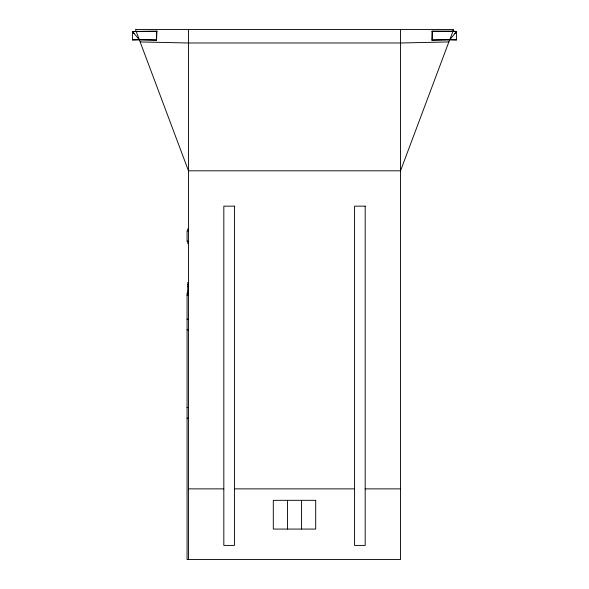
<?xml version="1.0" encoding="UTF-8"?>
<svg xmlns="http://www.w3.org/2000/svg" width="589" height="589" viewBox="0 0 589 589"><rect width="100%" height="100%" fill="white"/><g stroke="black" fill="none" stroke-linecap="round" stroke-linejoin="round"><path stroke-width="0.88" d="M156.519 40.258L156.762 31.084L132.422 31.482L132.422 39.883L156.519 40.258L156.762 31.084M431.973 40.266L432.238 39.868L449.886 39.485L453.037 31.084L456.578 31.482L456.578 39.883L431.973 40.266L432.238 31.084L453.037 31.084L452.764 31.482L453.53 29.45L135.47 29.45L188.48 170.81L400.52 170.81L449.621 39.883L456.578 31.482L431.973 31.482M454.841 33.588L456.578 31.482M132.422 39.883L139.114 39.485L156.254 39.861M448.847 41.937L400.52 42.99L188.48 42.99L140.153 41.937M134.159 33.588L132.422 31.482L157.027 31.482M188.48 228.768L187.773 228.768L187.773 230.888M188.48 230.888L187.066 230.888L187.066 241.49L188.48 241.49M188.48 243.61L187.773 243.61L187.773 240.886M188.48 282.484L187.773 282.484L187.773 295.207M187.773 284.605L188.48 284.605M187.773 286.725L188.48 286.725M187.773 290.966L188.48 290.966M187.773 293.086L187.066 293.086L187.066 559.55L400.52 559.55L400.52 29.45M187.066 295.207L188.48 295.207M187.066 319.238L188.48 319.238M187.066 329.84L188.48 329.84M187.066 407.588L188.48 407.588M187.066 418.19L188.48 418.19M188.48 488.87L223.82 488.87M234.422 488.87L354.578 488.87M365.18 488.87L400.52 488.87M449.886 39.485L456.578 39.883M132.422 31.482L139.114 39.485M432.238 31.084L432.238 39.868M301.568 500.326L301.568 529.069M287.432 500.326L287.432 529.069M188.48 29.45L188.48 559.55M234.422 206.15L223.82 206.15L223.82 545.414L234.422 545.414L234.422 206.15M365.18 206.15L354.578 206.15L354.578 545.414L365.18 545.414L365.18 206.15M315.704 500.326L273.296 500.326L273.296 529.069L315.704 529.069L315.704 500.326"/></g></svg>
